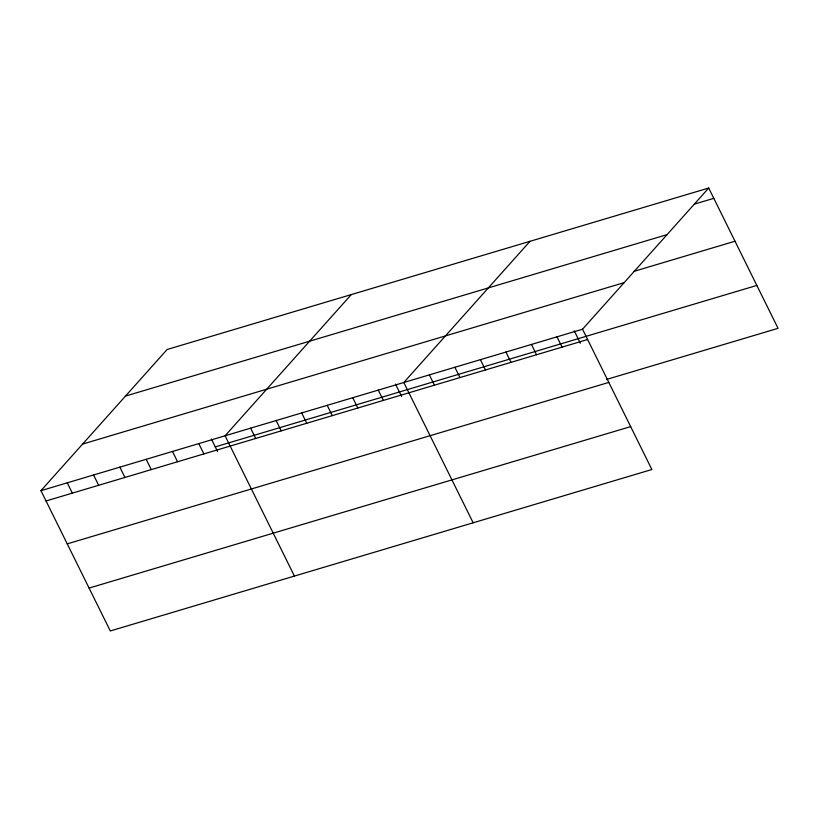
<?xml version="1.0" encoding="UTF-8"?>
<svg xmlns="http://www.w3.org/2000/svg" width="819" height="819" viewBox="0 0 819 819"><rect width="100%" height="100%" fill="white"/><g stroke="black" fill="none" stroke-linecap="round" stroke-linejoin="round"><path stroke-width="1.23" d="M708.711 188.032L582.524 329.218L651.863 469.512L110.289 630.968L40.95 490.673L167.137 349.488L708.711 188.032L778.05 328.327L606.623 379.432M351.279 294.594L225.082 435.78L294.42 576.074M529.995 241.318L403.808 382.504L473.136 522.788M694.348 204.136L713.799 198.331M125.502 396.079L667.076 234.623M634.101 271.314L735.001 241.226M82.596 444.082L624.17 282.627M40.95 490.673L582.524 329.218M215.274 446.887L756.848 285.421M46.038 500.972L587.612 339.516M67.24 543.877L608.814 382.412M89.087 588.073L630.661 426.607M574.211 330.774L580.364 343.222M556.992 336.834L562.08 347.133M531.459 344.441L536.547 354.74M505.927 352.057L511.025 362.356M480.395 359.664L485.493 369.963M454.873 367.281L459.961 377.579M429.34 374.887L434.428 385.186M395.485 384.06L401.638 396.509M378.276 390.11L383.364 400.409M352.743 397.727L357.831 408.026M327.211 405.333L332.299 415.632M301.679 412.95L306.767 423.249M276.146 420.556L281.234 430.855M250.614 428.173L255.702 438.472M211.353 438.953L217.506 451.402M198.782 443.622L203.87 453.921M172.471 451.464L177.569 461.762M146.171 459.305L151.259 469.604M119.861 467.147L124.959 477.446M93.561 474.989L98.649 485.288M67.25 482.831L72.348 493.13"/></g></svg>
